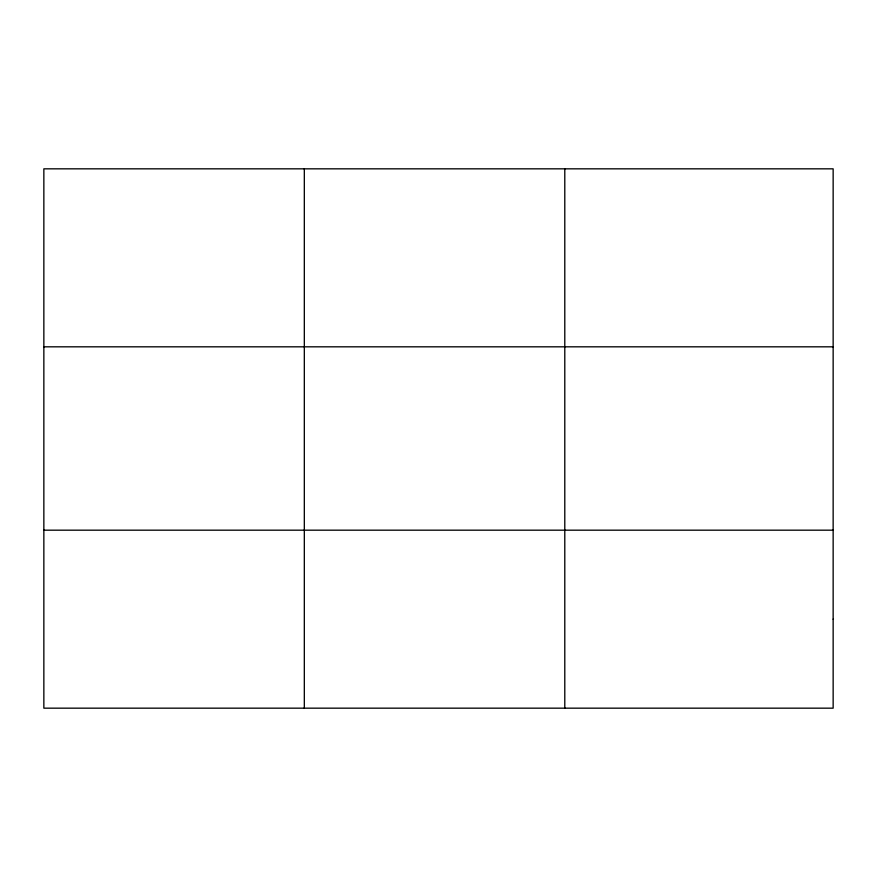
<?xml version="1.0" encoding="UTF-8"?>
<svg xmlns="http://www.w3.org/2000/svg" width="877" height="877" viewBox="0 0 877 877"><rect width="100%" height="100%" fill="white"/><g stroke="black" fill="none" stroke-linecap="round" stroke-linejoin="round"><path stroke-width="1.32" d="M304.319 708.167L304.319 168.833M564.788 708.167L564.788 168.833M43.85 346.821L833.15 346.821M43.85 530.179L833.15 530.179M833.15 619.173L833.15 708.167L43.85 708.167L43.85 168.833L833.15 168.833L833.15 619.173"/></g></svg>
